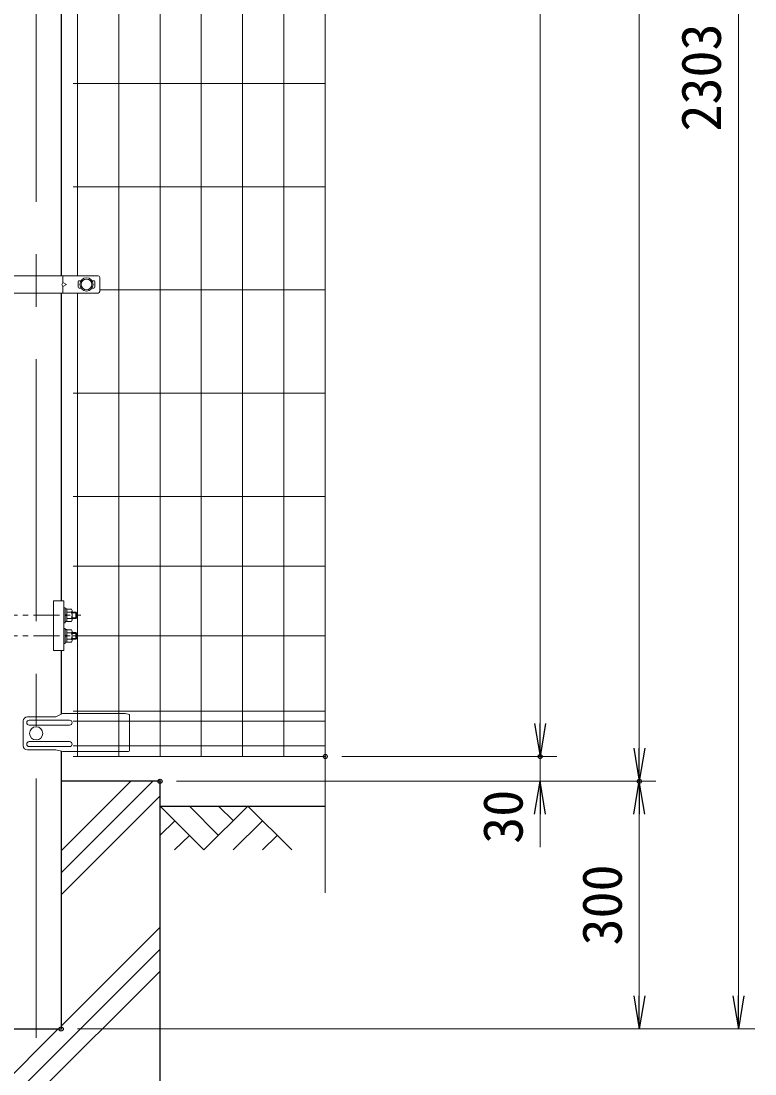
# Model space of a CAD drawing. Units: millimetres, scale not verified. Extents: x -4200 to 4200, y -2970 to 2970.
# Drawn here: x -1602 to -714, y -961 to 314 of the extents above; entities that cross this region are included whole.
import ezdxf
from ezdxf.enums import TextEntityAlignment as Align

# ---------------------------------------------------------------- set-up
doc = ezdxf.new("R2010")
doc.units = ezdxf.units.MM
doc.header["$LTSCALE"] = 10
doc.header["$PDMODE"] = 32
doc.header["$PDSIZE"] = 5
doc.linetypes.add('USER1', pattern=[50.8, 31.75, -6.35, 6.35, -6.35])
for name, color, linetype, lineweight in [('0-1_D-STR1', 1, 'Continuous', 25), ('0-2_D-BMK', 2, 'USER1', 13), ('0-3_D-STR3', 3, 'Continuous', 13), ('0-4_D-BGD', 7, 'Continuous', 25), ('0-5_LAYER04', 7, 'Continuous', 25), ('0-6_D-STR-DIM', 7, 'Continuous', 13), ('0-8_Defpoints', 6, 'Continuous', 25), ('0-A_D-DCR-HCH', 7, 'Continuous', 13), ('0-D_D-STR2', 7, 'Continuous', 13)]:
    doc.layers.add(name, color=color, linetype=linetype, lineweight=lineweight)
doc.layers.add('0-7_0', color=7, linetype='Continuous')
doc.styles.add('ＭＳ ゴシック', font='')
doc.styles.get('ＭＳ ゴシック').set_extended_font_data('MS Gothic')

# ---------------------------------------------------------------- blocks, each defined once
blk = doc.blocks.new('_Open')
at = {"layer": '0-7_0'}
blk.add_line((-10, 1.667), (0, 0), dxfattribs=at)
blk.add_lwpolyline([(-10, -1.667), (0, 0), (-10, 0)], dxfattribs=at)
blk = doc.blocks.new('U36')
at = {"layer": '0-2_D-BMK'}
for p, q in [((9456.5, 2010), (10538.5, 2010)), ((9456.5, 1760), (10538.5, 1760))]:
    blk.add_line(p, q, dxfattribs=at)
at = {"layer": '0-3_D-STR3'}
for p, q in [((10207.2, 2185), (10207.2, 1585)), ((10332.2, 2185), (10207.2, 2185)), ((10332.2, 2185), (10332.2, 1585)), ((10332.2, 2100), (10348.2, 2100)), ((10332.2, 1920), (10332.2, 2100)), ((10348.2, 2100), (10348.2, 1920)), ((10348.2, 2087), (10348.2, 1933)), ((10368.2, 2085), (10426.2, 2085)), ((10368.2, 2085), (10368.2, 1935)), ((10368.2, 2047.5), (10426.2, 2047.5)), ((10433.2, 2067.8), (10433.2, 1952.3)), ((10433.2, 2050), (10477, 2050)), ((10477, 2050), (10487, 2040)), ((10332.2, 1920), (10348.2, 1920)), ((10348.2, 2020.7), (10368.2, 2009.2)), ((10348.2, 2013.8), (10368.2, 2002.2)), ((10348.2, 1933), (10368.2, 1933)), ((10368.2, 1972.5), (10426.2, 1972.5)), ((10368.2, 1935), (10426.2, 1935)), ((10433.2, 1980), (10487, 1980)), ((10433.2, 1970), (10477, 1970)), ((10332.2, 1850), (10348.2, 1850)), ((10332.2, 1670), (10332.2, 1850)), ((10348.2, 1850), (10348.2, 1670)), ((10348.2, 1837), (10348.2, 1683)), ((10368.2, 1835), (10426.2, 1835)), ((10368.2, 1835), (10368.2, 1685)), ((10368.2, 1797.5), (10426.2, 1797.5)), ((10433.2, 1817.8), (10433.2, 1702.3)), ((10433.2, 1800), (10477, 1800)), ((10477, 1800), (10487, 1790)), ((10332.2, 1670), (10348.2, 1670)), ((10348.2, 1770.7), (10368.2, 1759.2)), ((10348.2, 1763.8), (10368.2, 1752.2)), ((10348.2, 1683), (10368.2, 1683)), ((10368.2, 1722.5), (10426.2, 1722.5)), ((10368.2, 1685), (10426.2, 1685)), ((10433.2, 1730), (10487, 1730)), ((10433.2, 1720), (10477, 1720)), ((10332.2, 1585), (10207.2, 1585))]:
    blk.add_line(p, q, dxfattribs=at)
for points in [[(10348.2, 2087), (10368.2, 2087), (10368.2, 1933)], [(10477, 2050), (10477, 1970), (10487, 1980)], [(10433.2, 2040), (10487, 2040), (10487, 1980)], [(10348.2, 1837), (10368.2, 1837), (10368.2, 1683)], [(10433.2, 1790), (10487, 1790), (10487, 1730)], [(10477, 1800), (10477, 1720), (10487, 1730)]]:
    blk.add_lwpolyline(points, dxfattribs=at)
for centre, radius, start, end in [((10404.8, 2066.3), 28.5, 318.83491, 41.16509), ((10329.3, 2010), 104, 338.85295, 21.14705), ((10404.8, 1953.8), 28.5, 318.86505, 41.13495), ((10404.8, 1816.3), 28.5, 318.83491, 41.16509), ((10329.3, 1760), 104, 338.85295, 21.14705), ((10404.8, 1703.8), 28.5, 318.86505, 41.13495)]:
    blk.add_arc(centre, radius, start, end, dxfattribs=at)

msp = doc.modelspace()

# ---------------------------------------------------------------- linework, layer by layer
at = {"layer": '0-1_D-STR1'}
for p, q in [((-1553.8, 397.49), (-1553.8, 5.24)), ((-1553.8, -15.76), (-1553.8, -388.51)), ((-1553.8, -448.51), (-1553.8, -525.93)), ((-1553.8, -570.4), (-1553.8, -907.01)), ((-1614.3, -907.01), (-1553.8, -907.01))]:
    msp.add_line(p, q, dxfattribs=at)
at = {"layer": '0-2_D-BMK'}
msp.add_line((-1584.05, 1428.23), (-1584.05, -917.59), dxfattribs=at)
at = {"layer": '0-3_D-STR3'}
for p, q in [((-1616.6, 5.24), (-1509.05, 5.24)), ((-1551.89, 5.24), (-1551.89, -2.76)), ((-1507.05, 3.24), (-1507.05, -13.76)), ((-1551.89, -7.76), (-1551.89, -15.76)), ((-1533.05, -1.76), (-1533.05, -8.76)), ((-1532.05, -0.76), (-1529.66, -0.76)), ((-1532.05, -9.76), (-1529.66, -9.76)), ((-1516.43, -0.76), (-1514.05, -0.76)), ((-1516.43, -9.76), (-1514.05, -9.76)), ((-1513.05, -1.76), (-1513.05, -8.76)), ((-1616.6, -15.76), (-1509.05, -15.76)), ((-1599.53, -534.01), (-1599.53, -564.01)), ((-1560.06, -529.01), (-1594.53, -529.01)), ((-1543.46, -533.01), (-1592.46, -533.01)), ((-1551.92, -525.01), (-1560.06, -529.01)), ((-1476.05, -525.01), (-1551.92, -525.01)), ((-1476.05, -525.01), (-1471.05, -526.01)), ((-1471.05, -526.01), (-1471.05, -569.83)), ((-1543.46, -539.01), (-1592.46, -539.01)), ((-1543.46, -559.01), (-1592.46, -559.01)), ((-1560.06, -569.01), (-1594.53, -569.01)), ((-1543.46, -565.01), (-1592.46, -565.01)), ((-1560.06, -569.01), (-1551.84, -570.83)), ((-1551.84, -570.83), (-1472.05, -570.83))]:
    msp.add_line(p, q, dxfattribs=at)
msp.add_lwpolyline([(-1547.31, -5.26), (-1551.89, -2.76), (-1552.87, -5.26), (-1551.89, -7.76)], close=True, dxfattribs=at)
for centre, radius in [((-1523.05, -5.26), 8), ((-1523.05, -5.26), 6.5), ((-1584.05, -549.01), 8)]:
    msp.add_circle(centre, radius, dxfattribs=at)
for centre, radius, start, end in [((-1509.05, 3.24), 2, 0, 90), ((-1532.05, -1.76), 1, 90, 180), ((-1532.05, -8.76), 1, 180, 270), ((-1514.05, -1.76), 1, 0, 90), ((-1514.05, -8.76), 1, 270, 0), ((-1509.05, -13.76), 2, 270, 0), ((-1594.53, -534.01), 5, 90, 180), ((-1592.46, -536.01), 3, 90, 270), ((-1543.46, -536.01), 3, 270, 90), ((-1592.46, -562.01), 3, 90, 270), ((-1543.46, -562.01), 3, 270, 90), ((-1594.53, -564.01), 5, 180, 270), ((-1472.05, -569.83), 1, 270, 0)]:
    msp.add_arc(centre, radius, start, end, dxfattribs=at)
at = {"layer": '0-4_D-BGD'}
msp.add_line((-1434.05, -637.01), (-1234.05, -637.01), dxfattribs=at)
at = {"layer": '0-5_LAYER04'}
for p, q in [((-1434.05, -607.01), (-1553.8, -607.01)), ((-1434.05, -1207.01), (-1434.05, -607.01))]:
    msp.add_line(p, q, dxfattribs=at)
at = {"layer": '0-6_D-STR-DIM'}
for p, q in [((-973.9, -537.01), (-973.9, 1353)), ((-853.9, 1353), (-853.9, -567.01)), ((-733.9, -867.01), (-733.9, 1355.99)), ((-973.9, -537.01), (-973.9, -497.01)), ((-1214.05, -577.01), (-953.9, -577.01)), ((-1214.05, -577.01), (-953.9, -577.01)), ((-973.9, -607.01), (-973.9, -577.01)), ((-1414.05, -607.01), (-953.9, -607.01)), ((-1414.05, -607.01), (-833.9, -607.01)), ((-1414.05, -607.01), (-833.9, -607.01)), ((-973.9, -647.01), (-973.9, -687.01)), ((-853.9, -867.01), (-853.9, -647.01)), ((-1533.8, -907.01), (-713.9, -907.01)), ((-1533.8, -907.01), (-833.9, -907.01))]:
    msp.add_line(p, q, dxfattribs=at)
at = {"layer": '0-8_Defpoints'}
for p in [(-1234.05, -577.01), (-973.9, -577.01), (-1434.05, -607.01), (-853.9, -607.01), (-1553.8, -907.01)]:
    msp.add_point(p, dxfattribs=at)
at = {"layer": '0-A_D-DCR-HCH'}
for p, q in [((-1553.8, -717.94), (-1442.87, -607.01)), ((-1553.8, -691.42), (-1469.39, -607.01)), ((-1553.8, -744.45), (-1434.05, -624.7)), ((-1380.83, -690.22), (-1434.05, -637.01)), ((-1363.1, -672.49), (-1398.57, -637.01)), ((-1327.62, -637.01), (-1380.83, -690.22)), ((-1345.27, -654.84), (-1363.1, -637.01)), ((-1327.62, -637.01), (-1274.41, -690.22)), ((-1416.31, -654.75), (-1434.05, -672.41)), ((-1309.88, -654.75), (-1345.52, -690.22)), ((-1398.57, -672.49), (-1416.39, -690.22)), ((-1292.15, -672.49), (-1309.97, -690.22)), ((-1553.8, -903.55), (-1434.05, -783.8)), ((-1734.05, -1110.32), (-1434.05, -810.32)), ((-1734.05, -1136.83), (-1434.05, -836.83)), ((-1734.05, -1083.8), (-1557.26, -907.01))]:
    msp.add_line(p, q, dxfattribs=at)
at = {"layer": '0-D_D-STR2'}
for p, q in [((-1484.05, 1393), (-1484.05, -577)), ((-1434.05, 1393), (-1434.05, -577)), ((-1384.05, 1393), (-1384.05, -577)), ((-1334.05, 1393), (-1334.05, -577)), ((-1284.05, 1393), (-1284.05, -577)), ((-1534.05, 397.49), (-1534.05, 5.24)), ((-1234.05, 238), (-1539.05, 238)), ((-1234.05, 113), (-1539.05, 113)), ((-1234.05, -12), (-1507.05, -12)), ((-1534.05, -15.76), (-1534.05, -577)), ((-1234.05, -137), (-1539.05, -137)), ((-1234.05, -262), (-1539.05, -262)), ((-1234.05, -346.5), (-1539.05, -346.5)), ((-1234.05, -431), (-1539.05, -431)), ((-1234.05, -522.24), (-1539.05, -522.24)), ((-1234.05, -534.1), (-1539.05, -534.1)), ((-1234.05, -563.9), (-1539.05, -563.9)), ((-1234.05, -577), (-1539.05, -577))]:
    msp.add_line(p, q, dxfattribs=at)
msp.add_lwpolyline([(-1234.05, -742), (-1234.05, 382.35), (-1269.29, 395.18), (-1198.81, 420.83), (-1234.05, 433.65), (-1234.05, 1453)], dxfattribs=at)

# ---------------------------------------------------------------- block references
at = {"layer": '0-6_D-STR-DIM', "xscale": 0.1, "yscale": 0.1}
msp.add_blockref('U36', (-2583.8, -607.01), dxfattribs=at)
at = {"layer": '0-6_D-STR-DIM', "xscale": 4, "yscale": 4}
for p, rotation in [((-973.9, -577.01), 270), ((-973.9, -577.01), 270), ((-853.9, -607.01), 270), ((-973.9, -607.01), 90), ((-853.9, -607.01), 90), ((-853.9, -907.01), 270), ((-733.9, -907.01), 270)]:
    msp.add_blockref('_Open', p, dxfattribs=dict(at, rotation=rotation))

# ---------------------------------------------------------------- texts
at = {"layer": '0-6_D-STR-DIM', "style": 'ＭＳ ゴシック'}
for s, p in [('2303', (-740.65, 179.89)), ('30', (-980.65, -682.73)), ('300', (-860.65, -805.89))]:
    msp.add_text(s, height=48.09, rotation=90, dxfattribs=at).set_placement(p, align=Align.BOTTOM_LEFT)

doc.saveas('drawing.dxf')
